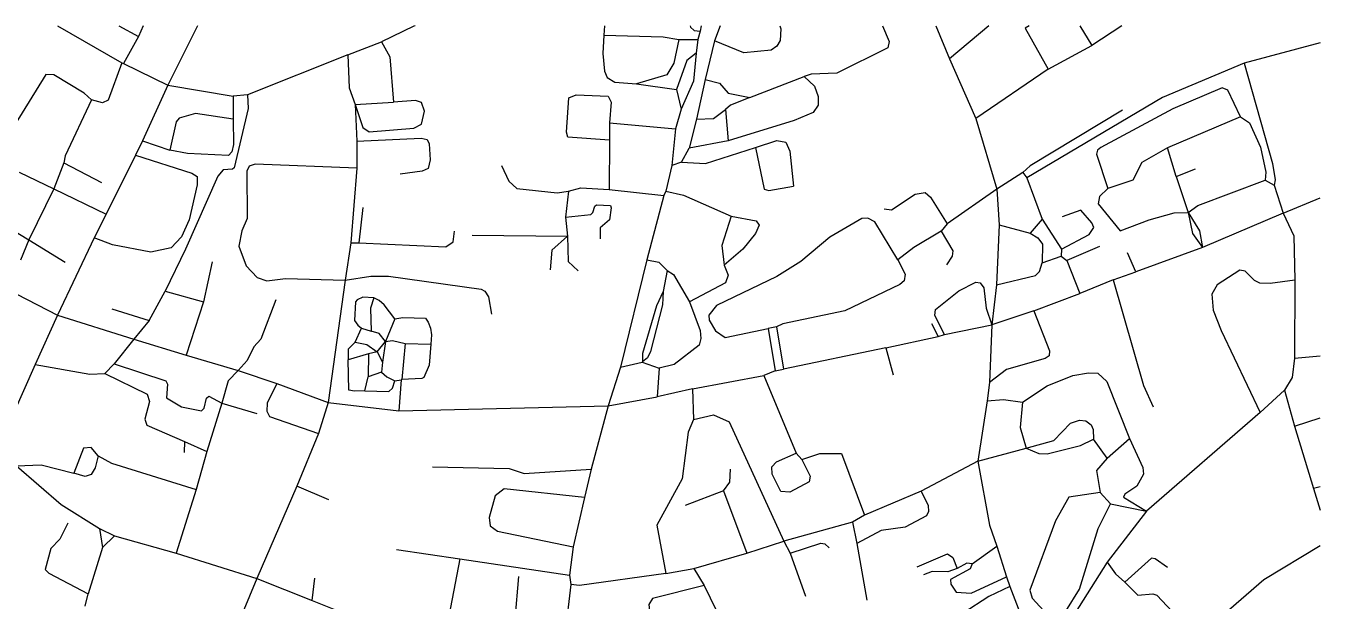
# Model space of a CAD drawing. Header units: inches. Extents: x 13511338 to 13518818, y 3653594 to 3658094.
# Drawn here: x 13517015 to 13518818, y 3657291 to 3658094 of the extents above; entities that cross this region are included whole.
import ezdxf

# ---------------------------------------------------------------- set-up
doc = ezdxf.new("R2010")
doc.units = ezdxf.units.IN
doc.header["$MEASUREMENT"] = 0

msp = doc.modelspace()

# ---------------------------------------------------------------- linework, layer by layer
for points in [[(13517059.3, 3658093.7), (13517148.7, 3658042.1)], [(13517144.8, 3658093.7), (13517172.2, 3658079.1)], [(13517178.7, 3658093.7), (13517172.2, 3658079.1)], [(13517254.4, 3658093.7), (13517213.1, 3658011.1)], [(13517555.7, 3658093.1), (13517510.7, 3658071.6)], [(13517555.5, 3658093.7), (13517555.7, 3658093.1)], [(13517557.4, 3658093.7), (13517555.7, 3658093.1)], [(13517821.4, 3658093.7), (13517820.4, 3658080.6)], [(13517940.7, 3658093.7), (13517941, 3658092.1), (13517946.3, 3658087.4), (13517954.7, 3658086.1)], [(13517954.7, 3658086.1), (13517951.2, 3658074.6)], [(13517956.1, 3658093.7), (13517954.7, 3658086.1)], [(13517982.5, 3658093.7), (13517974.5, 3658072.8)], [(13518065.3, 3658093.7), (13518066.9, 3658089.6), (13518065.9, 3658073.3), (13518061.2, 3658065.2), (13518053.2, 3658060), (13518015.2, 3658055.9), (13517974.5, 3658072.8)], [(13518208.4, 3658093.7), (13518218, 3658071.9), (13518215.9, 3658063), (13518145, 3658027.6), (13518109.3, 3658026.5), (13518099.5, 3658022.9)], [(13518282.9, 3658093.7), (13518301.7, 3658047.6)], [(13518356.7, 3658093.7), (13518301.7, 3658047.6)], [(13518412.6, 3658093.7), (13518407.3, 3658090.4), (13518439.4, 3658033.5)], [(13518483.4, 3658093.7), (13518500.1, 3658066.4)], [(13518541.8, 3658093.7), (13518500.1, 3658066.4)], [(13517172.2, 3658079.1), (13517151.2, 3658041.1)], [(13517463.9, 3658053.3), (13517510.7, 3658071.6)], [(13517510.7, 3658071.6), (13517522.4, 3658050.3), (13517527.4, 3657987.2)], [(13517820.4, 3658080.6), (13517818.9, 3658055), (13517821.3, 3658030.7), (13517825, 3658021.6), (13517835.8, 3658015.3), (13517866, 3658012.9)], [(13517820.4, 3658080.6), (13517903, 3658078.5), (13517924.7, 3658074.6)], [(13517924.7, 3658074.6), (13517917.9, 3658041.7), (13517908.1, 3658025.4), (13517866, 3658012.9)], [(13517924.7, 3658074.6), (13517951.2, 3658074.6)], [(13517951.2, 3658074.6), (13517948.7, 3658055.6)], [(13517974.5, 3658072.8), (13517961.6, 3658018.7)], [(13518818.1, 3658069.9), (13518712.3, 3658041.5)], [(13517463.9, 3658053.3), (13517323.7, 3657997.6)], [(13517463.9, 3658053.3), (13517465.6, 3658007.2), (13517473.9, 3657983.9)], [(13517948.7, 3658055.6), (13517935.9, 3658045.4), (13517921.7, 3658005.1)], [(13517948.7, 3658055.6), (13517945, 3658016.8), (13517928.2, 3657977.6)], [(13518439.4, 3658033.5), (13518500.1, 3658066.4)], [(13517148.7, 3658042.1), (13517130, 3657990.2), (13517122, 3657986.6), (13517106.4, 3657990.6)], [(13517148.7, 3658042.1), (13517151.2, 3658041.1)], [(13517151.2, 3658041.1), (13517213.1, 3658011.1)], [(13518301.7, 3658047.6), (13518338.3, 3657964.6)], [(13518439.4, 3658033.5), (13518338.3, 3657964.6)], [(13518712.3, 3658041.5), (13518598.8, 3657993.9), (13518409.7, 3657881.6)], [(13518712.3, 3658041.5), (13518752, 3657901.6), (13518755.4, 3657879), (13518754.2, 3657871.6)], [(13517106.4, 3657990.6), (13517096.5, 3657999.8), (13517054.2, 3658025.6), (13517043.1, 3658025.8), (13516990.7, 3657940.7), (13516988.7, 3657925.6)], [(13517866, 3658012.9), (13517921.7, 3658005.1)], [(13517961.6, 3658018.7), (13517949.5, 3657963.5)], [(13517961.6, 3658018.7), (13517981.6, 3658013.9), (13517993.6, 3657999.8), (13518023.5, 3657993.9)], [(13518099.5, 3658022.9), (13518113.6, 3658009.6), (13518118.8, 3657995.4), (13518118.8, 3657983.1), (13518112, 3657972.9), (13518085.6, 3657961.8), (13517993.3, 3657933.3)], [(13518023.5, 3657993.9), (13518099.5, 3658022.9)], [(13517213.1, 3658011.1), (13517177.7, 3657933.6)], [(13517323.7, 3657997.6), (13517324.7, 3657978.5), (13517305.5, 3657895.9), (13517303, 3657893.7), (13517289.9, 3657892.7), (13517282.5, 3657883.9), (13517237.6, 3657782.2), (13517209.2, 3657723.5)], [(13517213.1, 3658011.1), (13517303.7, 3657995.6)], [(13517323.7, 3657997.6), (13517303.7, 3657995.6)], [(13517303.7, 3657995.6), (13517303.7, 3657963.6)], [(13517828, 3657934.5), (13517770.1, 3657938.3), (13517768.1, 3657945.6), (13517771.5, 3657993.2), (13517781.6, 3657997.3), (13517826.3, 3657995.7), (13517830.4, 3657987.3), (13517828.2, 3657958.6)], [(13517921.7, 3658005.1), (13517928.2, 3657977.6)], [(13518707.3, 3657967), (13518689.7, 3658004), (13518681.6, 3658007.1), (13518612.8, 3657977.8), (13518512.7, 3657924.1), (13518507.8, 3657920.3), (13518506.7, 3657914.6), (13518522.5, 3657866.8)], [(13517106.4, 3657990.6), (13517069.7, 3657912.6), (13517068.2, 3657902.5)], [(13517473.9, 3657983.9), (13517484.8, 3657951.9), (13517493.2, 3657945.8), (13517555.5, 3657950.9), (13517566.1, 3657956.6), (13517570.6, 3657974.6), (13517566.5, 3657986.9), (13517557.9, 3657989.7), (13517527.4, 3657987.2)], [(13517473.9, 3657983.9), (13517527.4, 3657987.2)], [(13517473.9, 3657983.9), (13517476.1, 3657933)], [(13517928.2, 3657977.6), (13517920.2, 3657950.1)], [(13517949.5, 3657963.5), (13517973.3, 3657964.4), (13517990, 3657977)], [(13518023.5, 3657993.9), (13517996.8, 3657982.9), (13517990, 3657977)], [(13517990, 3657977), (13517993.3, 3657933.3)], [(13517303.7, 3657963.6), (13517251.4, 3657971.3), (13517228.8, 3657965.2), (13517224.6, 3657960.1), (13517215.5, 3657920.3)], [(13517303.7, 3657963.6), (13517304.4, 3657928.2), (13517302, 3657918.2), (13517297.2, 3657913.1), (13517240.3, 3657915.8), (13517215.5, 3657920.3)], [(13517828.2, 3657958.6), (13517828, 3657934.5)], [(13517828.2, 3657958.6), (13517920.2, 3657950.1)], [(13517949.5, 3657963.5), (13517939.2, 3657923.1)], [(13518338.3, 3657964.6), (13518368, 3657866)], [(13518542.7, 3657976.1), (13518414, 3657898.4), (13518404.2, 3657889.1)], [(13518707.3, 3657967), (13518605.4, 3657923.7)], [(13518707.3, 3657967), (13518719.6, 3657958.6), (13518734.9, 3657924.5), (13518742.3, 3657889.5), (13518741.7, 3657878.6)], [(13517920.2, 3657950.1), (13517915.2, 3657899.1)], [(13517177.7, 3657933.6), (13517167.7, 3657913.6)], [(13517177.7, 3657933.6), (13517215.5, 3657920.3)], [(13517476.1, 3657933), (13517565.9, 3657936.9), (13517574.2, 3657935.1), (13517577.1, 3657929.4), (13517578.6, 3657907.1), (13517575.6, 3657894.8), (13517567.2, 3657890.9), (13517536.7, 3657887.1)], [(13517476.1, 3657933), (13517476.4, 3657895.3)], [(13517828, 3657934.5), (13517827.6, 3657865.6)], [(13517928.7, 3657903.6), (13517961.9, 3657901.8), (13518031.6, 3657924.2)], [(13517928.7, 3657903.6), (13517939.2, 3657923.1)], [(13517993.3, 3657933.3), (13517939.2, 3657923.1)], [(13518031.6, 3657924.2), (13518061.1, 3657933.7), (13518073.7, 3657931.7), (13518079.5, 3657919), (13518084.4, 3657870.2)], [(13518031.6, 3657924.2), (13518043.5, 3657866.1), (13518050.3, 3657864.3), (13518084.4, 3657870.2)], [(13518605.4, 3657923.7), (13518569.6, 3657903.2), (13518557.4, 3657878.4), (13518522.5, 3657866.8)], [(13518617.5, 3657883.7), (13518605.4, 3657923.7)], [(13517167.7, 3657913.6), (13517246.3, 3657888.5), (13517253.7, 3657883.7), (13517253.7, 3657872.2), (13517242.5, 3657823), (13517232, 3657799.7), (13517217.6, 3657784.3), (13517189.1, 3657778.3), (13517135.8, 3657788.4), (13517110.5, 3657798)], [(13517167.7, 3657913.6), (13517126.9, 3657831.2)], [(13517005.7, 3657889.6), (13517054, 3657866.6)], [(13517068.2, 3657902.5), (13517054, 3657866.6)], [(13517068.2, 3657902.5), (13517120.7, 3657875.1)], [(13517476.4, 3657895.3), (13517334.5, 3657900.8), (13517326.3, 3657898.2), (13517322.9, 3657891), (13517323.6, 3657825), (13517315.9, 3657807.7), (13517312, 3657786.3), (13517321.9, 3657758.9), (13517337.2, 3657742.9), (13517350.6, 3657738), (13517376.9, 3657741.3), (13517460, 3657738.9)], [(13517476.4, 3657895.3), (13517467.7, 3657791.1)], [(13517677.7, 3657899.1), (13517688.1, 3657877.1), (13517699.3, 3657866.8), (13517755.2, 3657860.8), (13517770.9, 3657863)], [(13517915.2, 3657899.1), (13517906.7, 3657863.1)], [(13517928.7, 3657903.6), (13517915.2, 3657899.1)], [(13518404.2, 3657889.1), (13518368, 3657866)], [(13518404.2, 3657889.1), (13518409.7, 3657881.6)], [(13518617.5, 3657883.7), (13518644.7, 3657894.4)], [(13518409.7, 3657881.6), (13518431, 3657823.9)], [(13518617.5, 3657883.7), (13518634.2, 3657833.3)], [(13518634.2, 3657833.3), (13518647.8, 3657843), (13518741.7, 3657878.6)], [(13518741.7, 3657878.6), (13518754.2, 3657871.6)], [(13518754.2, 3657871.6), (13518766.8, 3657832.7)], [(13517054, 3657866.6), (13517019.4, 3657795.2)], [(13517054, 3657866.6), (13517126.9, 3657831.2)], [(13517770.9, 3657863), (13517767.1, 3657826.7)], [(13517770.9, 3657863), (13517788.1, 3657867.6), (13517827.6, 3657865.6)], [(13517827.6, 3657865.6), (13517903.7, 3657857.1)], [(13517903.7, 3657857.1), (13517880.2, 3657767.6)], [(13517906.7, 3657863.1), (13517903.7, 3657857.1)], [(13517906.7, 3657863.1), (13517931.1, 3657857.6), (13517997.5, 3657828.5)], [(13518210.7, 3657838.6), (13518221.2, 3657837.2), (13518254.2, 3657859), (13518268, 3657861.3), (13518275.5, 3657855), (13518298.7, 3657817.6)], [(13518368, 3657866), (13518298.7, 3657817.6)], [(13518368, 3657866), (13518371, 3657816.4)], [(13518522.5, 3657866.8), (13518510.9, 3657855.7), (13518508.8, 3657845.7), (13518539.4, 3657808), (13518579.8, 3657823.4), (13518614.7, 3657832.9), (13518634.2, 3657833.3)], [(13518766.8, 3657832.7), (13518818.1, 3657854)], [(13517484.7, 3657840.6), (13517479.2, 3657791.1)], [(13517767.1, 3657826.7), (13517802, 3657830.5), (13517804.8, 3657833.4), (13517807.8, 3657842.4), (13517810, 3657844), (13517829.6, 3657843.3), (13517830.7, 3657839.8), (13517828.2, 3657823.1), (13517815, 3657812), (13517815.2, 3657796.6)], [(13518457.7, 3657782.1), (13518496.6, 3657802.7), (13518502.8, 3657812.6), (13518500, 3657819), (13518485, 3657836.9), (13518458.7, 3657827.6)], [(13518634.2, 3657833.3), (13518640.3, 3657804.2), (13518654.2, 3657784.4)], [(13518634.2, 3657833.3), (13518649.9, 3657808), (13518654.2, 3657784.4)], [(13518766.8, 3657832.7), (13518654.2, 3657784.4)], [(13518766.8, 3657832.7), (13518781.5, 3657800.8), (13518782.9, 3657739.1)], [(13516977.7, 3657820.6), (13517019.4, 3657795.2)], [(13517126.9, 3657831.2), (13517110.5, 3657798)], [(13517767.1, 3657826.7), (13517769.7, 3657800.3)], [(13518229.7, 3657767.5), (13518197.9, 3657820.4), (13518188.3, 3657825.6), (13518179.7, 3657825), (13518135.3, 3657798.8), (13518094.6, 3657765.3), (13518061.1, 3657744.3), (13517977.4, 3657703.7), (13517966.6, 3657690), (13517967, 3657683.2), (13517975.7, 3657668.2), (13517989.2, 3657659.1), (13518049.2, 3657671.6)], [(13517997.5, 3657828.5), (13517984.6, 3657787.5), (13517988, 3657760)], [(13517997.5, 3657828.5), (13518032.6, 3657821.7), (13518036.8, 3657815.7), (13518031.5, 3657804.2), (13518014, 3657782.2), (13517988, 3657760)], [(13518298.7, 3657817.6), (13518290.2, 3657807.6)], [(13518371, 3657816.4), (13518367.1, 3657732.5)], [(13518371, 3657816.4), (13518414, 3657804.4)], [(13518431, 3657823.9), (13518414, 3657804.4)], [(13518431, 3657823.9), (13518457.7, 3657782.1)], [(13517110.5, 3657798), (13517059.3, 3657690.3)], [(13517479.2, 3657791.1), (13517600.1, 3657785.7), (13517610.2, 3657792.6), (13517612.2, 3657807.6)], [(13517636.7, 3657801.6), (13517769.7, 3657800.3)], [(13517769.7, 3657800.3), (13517747.9, 3657781), (13517745.7, 3657753.6)], [(13517769.7, 3657800.3), (13517770.6, 3657765.3), (13517784.7, 3657752.1)], [(13518290.2, 3657807.6), (13518252.2, 3657784.5), (13518229.7, 3657767.5)], [(13518290.2, 3657807.6), (13518306.3, 3657780), (13518305.4, 3657772.7), (13518297.7, 3657760.6)], [(13518414, 3657804.4), (13518425.1, 3657798.2), (13518431.2, 3657789.2), (13518430.8, 3657763.2)], [(13517019.4, 3657795.2), (13517007.5, 3657766.8)], [(13517019.4, 3657795.2), (13517069.7, 3657764.1)], [(13517467.7, 3657791.1), (13517460, 3657738.9)], [(13517467.7, 3657791.1), (13517479.2, 3657791.1)], [(13518457.7, 3657782.1), (13518457.2, 3657772.6)], [(13518510.7, 3657786.1), (13518465.2, 3657766.6)], [(13518654.2, 3657784.4), (13518561.3, 3657750.6)], [(13517274.7, 3657764.6), (13517262.5, 3657708.7)], [(13517880.2, 3657767.6), (13517843.7, 3657617.6)], [(13517880.2, 3657767.6), (13517896.8, 3657764.2), (13517908.7, 3657752.6)], [(13517988, 3657760), (13517993.4, 3657746.2), (13517989.8, 3657735.4), (13517939.8, 3657708.9)], [(13518229.7, 3657767.5), (13518239.9, 3657747.4), (13518238.5, 3657738.2), (13518232.7, 3657733), (13518156, 3657696.4), (13518069.5, 3657678.2), (13518060.7, 3657674.1)], [(13518367.1, 3657732.5), (13518421.6, 3657745.5), (13518427.3, 3657751.1), (13518430.8, 3657763.2)], [(13518430.8, 3657763.2), (13518457.2, 3657772.6)], [(13518457.2, 3657772.6), (13518465.2, 3657766.6)], [(13518465.2, 3657766.6), (13518483.2, 3657720.4)], [(13518561.3, 3657750.6), (13518549.7, 3657777.1)], [(13517460, 3657738.9), (13517495.8, 3657744.4), (13517520.1, 3657744.5), (13517649.2, 3657726.5), (13517654.7, 3657723.5), (13517659.6, 3657715.6), (13517663.7, 3657691.6)], [(13517908.7, 3657752.6), (13517903.1, 3657723.1)], [(13517908.7, 3657752.6), (13517917.3, 3657747.1), (13517939.8, 3657708.9)], [(13518529.7, 3657739.7), (13518561.3, 3657750.6)], [(13518782.9, 3657739.1), (13518748.7, 3657734.3), (13518734.3, 3657734.9), (13518726.7, 3657738.6), (13518713.5, 3657751.7), (13518706.3, 3657753.2), (13518674.7, 3657732.6), (13518667.4, 3657719.6), (13518669.2, 3657697.1), (13518680.3, 3657668.7), (13518734.6, 3657554.4)], [(13516988, 3657727.1), (13517059.3, 3657690.3)], [(13517460, 3657738.9), (13517436.2, 3657568.5)], [(13518294.7, 3657663.1), (13518281.5, 3657689.9), (13518282.3, 3657698.2), (13518315, 3657724.4), (13518338.6, 3657736.2), (13518344.5, 3657735.2), (13518349.8, 3657728.5), (13518353, 3657699.8), (13518360.8, 3657676.9)], [(13518367.1, 3657732.5), (13518360.8, 3657676.9)], [(13518529.7, 3657739.7), (13518483.2, 3657720.4)], [(13518529.7, 3657739.7), (13518572.2, 3657592.1), (13518585.7, 3657562.6)], [(13518782.9, 3657739.1), (13518782.5, 3657630.2)], [(13517187, 3657682.6), (13517209.2, 3657723.5)], [(13517209.2, 3657723.5), (13517262.5, 3657708.7)], [(13517262.5, 3657708.7), (13517238.6, 3657634.3)], [(13517363.2, 3657711.6), (13517342.4, 3657656.6), (13517332.9, 3657646), (13517323.5, 3657627.1), (13517310.9, 3657612.9)], [(13517499.8, 3657714.6), (13517484.6, 3657715.2), (13517476.8, 3657711.5), (13517474.4, 3657708.9), (13517473, 3657682.8), (13517477.4, 3657676.3), (13517482.5, 3657672.1)], [(13517499.8, 3657714.6), (13517495.2, 3657699.8), (13517496.2, 3657668)], [(13517529.1, 3657685), (13517514.4, 3657704.7), (13517507.5, 3657710.9), (13517499.8, 3657714.6)], [(13517903.1, 3657723.1), (13517902, 3657704.7), (13517885.3, 3657639.6), (13517881.1, 3657630.7), (13517874.2, 3657625.1)], [(13517903.1, 3657723.1), (13517893.6, 3657703.4), (13517874.3, 3657636.6), (13517874.2, 3657625.1)], [(13517939.8, 3657708.9), (13517954.6, 3657668.7), (13517955.6, 3657657.6), (13517953, 3657648.2), (13517918.5, 3657621.5), (13517897.2, 3657616.5)], [(13518419.1, 3657696.5), (13518483.2, 3657720.4)], [(13517059.3, 3657690.3), (13517028.2, 3657621.4)], [(13517059.3, 3657690.3), (13517165.7, 3657656.6)], [(13517134.7, 3657699.1), (13517187, 3657682.6)], [(13518419.1, 3657696.5), (13518441, 3657640.6), (13518440.5, 3657633.3), (13518435.1, 3657629.6), (13518381.2, 3657614.6), (13518357.7, 3657596.3)], [(13518419.1, 3657696.5), (13518360.8, 3657676.9)], [(13517187, 3657682.6), (13517165.7, 3657656.6)], [(13517473.8, 3657652.7), (13517482.5, 3657672.1)], [(13517482.5, 3657672.1), (13517496.2, 3657668)], [(13517529.1, 3657685), (13517516.1, 3657653.7)], [(13517529.1, 3657685), (13517540.1, 3657687.1), (13517571.7, 3657685.9), (13517575.6, 3657680.6), (13517579, 3657672.1), (13517580.1, 3657663), (13517579.5, 3657649.8)], [(13518060.7, 3657674.1), (13518049.2, 3657671.6)], [(13518049.2, 3657671.6), (13518059.2, 3657612.6)], [(13518060.7, 3657674.1), (13518070.7, 3657615.1)], [(13518276.7, 3657678.6), (13518286.2, 3657660.6)], [(13518294.7, 3657663.1), (13518360.8, 3657676.9)], [(13518360.8, 3657676.9), (13518357.7, 3657596.3)], [(13517165.7, 3657656.6), (13517138.1, 3657622.2)], [(13517165.7, 3657656.6), (13517238.6, 3657634.3)], [(13517473.8, 3657652.7), (13517464.2, 3657642.6), (13517464.1, 3657627.9)], [(13517473.8, 3657652.7), (13517490.2, 3657649.1), (13517504.6, 3657639.2)], [(13517516.1, 3657653.7), (13517507.2, 3657664.6), (13517496.2, 3657668)], [(13517504.6, 3657639.2), (13517516.1, 3657653.7)], [(13517516.1, 3657653.7), (13517512, 3657624.5)], [(13517516.1, 3657653.7), (13517526, 3657654.8), (13517543.7, 3657650.6)], [(13518213.1, 3657644.5), (13518286.2, 3657660.6)], [(13518286.2, 3657660.6), (13518294.7, 3657663.1)], [(13517238.6, 3657634.3), (13517310.9, 3657612.9)], [(13517492.4, 3657636.1), (13517464.1, 3657627.9)], [(13517492.4, 3657636.1), (13517492, 3657604)], [(13517504.6, 3657639.2), (13517492.4, 3657636.1)], [(13517504.6, 3657639.2), (13517512, 3657624.5)], [(13517543.7, 3657650.6), (13517538.7, 3657600.6)], [(13517579.5, 3657649.8), (13517576.9, 3657620.7), (13517569.6, 3657603.3), (13517566.6, 3657602.1), (13517538.7, 3657600.6)], [(13517543.7, 3657650.6), (13517579.5, 3657649.8)], [(13518213.1, 3657644.5), (13518070.7, 3657615.1)], [(13518213.1, 3657644.5), (13518223.4, 3657606.9)], [(13517028.2, 3657621.4), (13516997.3, 3657552)], [(13517028.2, 3657621.4), (13517104.3, 3657608), (13517125.2, 3657608.7)], [(13517125.2, 3657608.7), (13517138.1, 3657622.2)], [(13517138.1, 3657622.2), (13517210, 3657598.6), (13517212.6, 3657594.2), (13517211.2, 3657574.9), (13517231.8, 3657562.5), (13517260, 3657557), (13517263.4, 3657560.5), (13517266.6, 3657574.3), (13517270.2, 3657577.1), (13517288.2, 3657567.6)], [(13517487.2, 3657584.8), (13517472.9, 3657584.2), (13517465.1, 3657585.7), (13517464.1, 3657627.9)], [(13517512, 3657624.5), (13517510.7, 3657610.7)], [(13517843.7, 3657617.6), (13517826.4, 3657563.6)], [(13517843.7, 3657617.6), (13517873.7, 3657624.6)], [(13517874.2, 3657625.1), (13517873.7, 3657624.6)], [(13517873.7, 3657624.6), (13517897.2, 3657616.5)], [(13517897.2, 3657616.5), (13517894.6, 3657576.5)], [(13518782.5, 3657630.2), (13518779.2, 3657603.3), (13518768.4, 3657585.7)], [(13518782.5, 3657630.2), (13518818.1, 3657633.3)], [(13517125.2, 3657608.7), (13517184.3, 3657579.9), (13517187.4, 3657569.6), (13517181.1, 3657545.1), (13517183.6, 3657536.9), (13517236.1, 3657514.2)], [(13517310.9, 3657612.9), (13517296.8, 3657598.5), (13517288.2, 3657567.6)], [(13517310.9, 3657612.9), (13517364.6, 3657594.8)], [(13517487.2, 3657584.8), (13517492, 3657604)], [(13517487.2, 3657584.8), (13517521, 3657583.7), (13517525.8, 3657588.3), (13517529.2, 3657598.6)], [(13517510.7, 3657610.7), (13517492, 3657604)], [(13517510.7, 3657610.7), (13517517.8, 3657604.4), (13517529.2, 3657598.6)], [(13517529.2, 3657598.6), (13517538.2, 3657600.1)], [(13517538.2, 3657600.1), (13517534.5, 3657556.8)], [(13517538.7, 3657600.6), (13517538.2, 3657600.1)], [(13517943.8, 3657587.3), (13518043.2, 3657606.1)], [(13518059.2, 3657612.6), (13518043.2, 3657606.1)], [(13518043.2, 3657606.1), (13518088.2, 3657497.6)], [(13518059.2, 3657612.6), (13518070.7, 3657615.1)], [(13518403.5, 3657569), (13518437.8, 3657591.7), (13518473.7, 3657606), (13518495.7, 3657610), (13518508.6, 3657609.5), (13518520.9, 3657597.5), (13518552.4, 3657518.2)], [(13517364.6, 3657594.8), (13517351.2, 3657567.5), (13517350.9, 3657556.4), (13517354.5, 3657549), (13517422.6, 3657525.3)], [(13517364.6, 3657594.8), (13517436.2, 3657568.5)], [(13517943.8, 3657587.3), (13517894.6, 3657576.5)], [(13517943.8, 3657587.3), (13517945.1, 3657544.6)], [(13518357.7, 3657596.3), (13518354.1, 3657570.9)], [(13518768.4, 3657585.7), (13518734.6, 3657554.4)], [(13518768.4, 3657585.7), (13518782.5, 3657535.5)], [(13517288.2, 3657567.6), (13517267.4, 3657500.2)], [(13517288.2, 3657567.6), (13517336.7, 3657553.1)], [(13517436.2, 3657568.5), (13517422.6, 3657525.3)], [(13517436.2, 3657568.5), (13517534.5, 3657556.8)], [(13517534.5, 3657556.8), (13517826.4, 3657563.6)], [(13517826.4, 3657563.6), (13517802.7, 3657475.5)], [(13517826.4, 3657563.6), (13517894.6, 3657576.5)], [(13518354.1, 3657570.9), (13518341.1, 3657486.8)], [(13518354.1, 3657570.9), (13518376.9, 3657572.6), (13518403.5, 3657569)], [(13518403.5, 3657569), (13518400.4, 3657533.7), (13518408.6, 3657504.6)], [(13517945.1, 3657544.6), (13517937.9, 3657527.2), (13517929.3, 3657461.8), (13517894.3, 3657397.5), (13517906.5, 3657330.1)], [(13517945.1, 3657544.6), (13517973.1, 3657551), (13517994.7, 3657541.4), (13518071.2, 3657375.1)], [(13518408.6, 3657504.6), (13518447.2, 3657515.5), (13518470.5, 3657539.7), (13518483.1, 3657543.8), (13518491.6, 3657542.8), (13518499.2, 3657537.1), (13518502.2, 3657530.6), (13518502.4, 3657517.5)], [(13518734.6, 3657554.4), (13518576.4, 3657416.8)], [(13518782.5, 3657535.5), (13518818.1, 3657547)], [(13518782.5, 3657535.5), (13518808.8, 3657448.3)], [(13517236.1, 3657514.2), (13517235.7, 3657498.6)], [(13517236.1, 3657514.2), (13517267.4, 3657500.2)], [(13517422.6, 3657525.3), (13517392.7, 3657451.7)], [(13518408.6, 3657504.6), (13518426.1, 3657497.5), (13518438.1, 3657496.8), (13518484.5, 3657508.5), (13518502.4, 3657517.5)], [(13518521.3, 3657490.8), (13518502.4, 3657517.5)], [(13518521.3, 3657490.8), (13518552.4, 3657518.2)], [(13518552.4, 3657518.2), (13518571, 3657477.6), (13518572.1, 3657468.6), (13518562.9, 3657451.8), (13518546.3, 3657440.4), (13518544.3, 3657436.2), (13518576.4, 3657416.8)], [(13517115.9, 3657494), (13517106.1, 3657505.8), (13517095.4, 3657504.9), (13517082.1, 3657470)], [(13517115.9, 3657494), (13517111.7, 3657477.1), (13517106.1, 3657467.8), (13517097.8, 3657465.1), (13517082.1, 3657470)], [(13517115.9, 3657494), (13517134.6, 3657484), (13517252.2, 3657447.2)], [(13517267.4, 3657500.2), (13517252.2, 3657447.2)], [(13518096.2, 3657489.1), (13518107.6, 3657465.5), (13518106.5, 3657457.7), (13518079.5, 3657443.4), (13518066.8, 3657444.2), (13518054.7, 3657468.6), (13518054.5, 3657478.6), (13518060.8, 3657485.5), (13518088.2, 3657497.6)], [(13518088.2, 3657497.6), (13518096.2, 3657489.1)], [(13518096.2, 3657489.1), (13518121.3, 3657497.3), (13518151.6, 3657497.4), (13518183.2, 3657411.1)], [(13518341.1, 3657486.8), (13518408.6, 3657504.6)], [(13518521.3, 3657490.8), (13518506.5, 3657473.7), (13518511.9, 3657443.1)], [(13517002, 3657479.9), (13517036.5, 3657481.4), (13517082.1, 3657470)], [(13517002, 3657479.9), (13517064.4, 3657426), (13517117.7, 3657392.6)], [(13517581.7, 3657478.6), (13517688.3, 3657476.6), (13517709.5, 3657469.2), (13517802.7, 3657475.5)], [(13517802.7, 3657475.5), (13517793.2, 3657435.7)], [(13517987.1, 3657445.1), (13517996, 3657457.1), (13517996.7, 3657475.6)], [(13518341.1, 3657486.8), (13518262.4, 3657444.9)], [(13518341.1, 3657486.8), (13518357.6, 3657397.3), (13518367.8, 3657368)], [(13517252.2, 3657447.2), (13517224.5, 3657358.3)], [(13517392.7, 3657451.7), (13517336.8, 3657323)], [(13517437.3, 3657432.5), (13517392.7, 3657451.7)], [(13517793.2, 3657435.7), (13517681.4, 3657448.1), (13517668.8, 3657438.1), (13517660.5, 3657408.2), (13517662, 3657396.6), (13517672.3, 3657388.8), (13517777.7, 3657367.1)], [(13517793.2, 3657435.7), (13517777.7, 3657367.1)], [(13517987.1, 3657445.1), (13517933.7, 3657424.6)], [(13517987.1, 3657445.1), (13518019.6, 3657358.3)], [(13518262.4, 3657444.9), (13518272.1, 3657424.6), (13518272.8, 3657416.3), (13518269.8, 3657410.5), (13518240.1, 3657394.4), (13518206.8, 3657389.8), (13518172.6, 3657371.9)], [(13518262.4, 3657444.9), (13518183.2, 3657411.1)], [(13518511.9, 3657443.1), (13518468, 3657436.6), (13518449.5, 3657403.5), (13518413.9, 3657306.6), (13518416.9, 3657295.5), (13518438.3, 3657272.2), (13518451, 3657271), (13518463.9, 3657277.5), (13518483, 3657308.2), (13518509.1, 3657392.7), (13518526.2, 3657427)], [(13518511.9, 3657443.1), (13518526.2, 3657427)], [(13518818.1, 3657451), (13518808.8, 3657448.3)], [(13518808.8, 3657448.3), (13518818.1, 3657418.1)], [(13518526.2, 3657427), (13518576.4, 3657416.8)], [(13517073.7, 3657400.1), (13517062.5, 3657377.7), (13517049.9, 3657365), (13517041.8, 3657335.6), (13517047.1, 3657330.4), (13517102, 3657301.6)], [(13518166.7, 3657401.6), (13518071.2, 3657375.1)], [(13518183.2, 3657411.1), (13518166.7, 3657401.6)], [(13518166.7, 3657401.6), (13518172.6, 3657371.9)], [(13518576.4, 3657416.8), (13518521.3, 3657345.6)], [(13517117.7, 3657392.6), (13517138.7, 3657382.6)], [(13517117.7, 3657392.6), (13517122.1, 3657366.1)], [(13517138.7, 3657382.6), (13517122.1, 3657366.1)], [(13517138.7, 3657382.6), (13517224.5, 3657358.3)], [(13517122.1, 3657366.1), (13517102, 3657301.6)], [(13517531.7, 3657363.6), (13517619.6, 3657350.5)], [(13517777.7, 3657367.1), (13517772.7, 3657327.6)], [(13518019.6, 3657358.3), (13518071.2, 3657375.1)], [(13518071.2, 3657375.1), (13518079.7, 3657358.1)], [(13518079.7, 3657358.1), (13518122.6, 3657372.2), (13518128.3, 3657371.2), (13518134.2, 3657365.6)], [(13518172.6, 3657371.9), (13518186.7, 3657292.6)], [(13518333.3, 3657343.3), (13518367.8, 3657368)], [(13518367.8, 3657368), (13518381.2, 3657325.1)], [(13518818.1, 3657368.5), (13518739.6, 3657321.2), (13518683.6, 3657272.5)], [(13517224.5, 3657358.3), (13517336.8, 3657323)], [(13517619.6, 3657350.5), (13517600.2, 3657248.6)], [(13517619.6, 3657350.5), (13517772.7, 3657327.6)], [(13517945.7, 3657336.8), (13518019.6, 3657358.3)], [(13518079.7, 3657358.1), (13518101.2, 3657298.1)], [(13518256.7, 3657339.1), (13518299.1, 3657357.2), (13518306.5, 3657352.4), (13518312.3, 3657337)], [(13518521.3, 3657345.6), (13518428.9, 3657199.1)], [(13518521.3, 3657345.6), (13518532.9, 3657329.5), (13518546.2, 3657317.7)], [(13518605.7, 3657338.1), (13518588.4, 3657350.4), (13518583.2, 3657351.2), (13518546.2, 3657317.7)], [(13517772.7, 3657327.6), (13517774.2, 3657314.6)], [(13517906.5, 3657330.1), (13517786.5, 3657313.2), (13517774.2, 3657314.6)], [(13517906.5, 3657330.1), (13517945.7, 3657336.8)], [(13517945.7, 3657336.8), (13517960.2, 3657313.1)], [(13518312.3, 3657337), (13518299.3, 3657332.1), (13518277.8, 3657332.9), (13518265.7, 3657328.1)], [(13518333.3, 3657343.3), (13518330.5, 3657336.3), (13518303.3, 3657321.6), (13518303.5, 3657315), (13518311, 3657304), (13518332.1, 3657302.4), (13518381.2, 3657325.1)], [(13518333.3, 3657343.3), (13518326.2, 3657344.3), (13518312.3, 3657337)], [(13517336.8, 3657323), (13517283.3, 3657194.2)], [(13517336.8, 3657323), (13517413.9, 3657292.1)], [(13517413.9, 3657292.1), (13517417.7, 3657323.6)], [(13517701.2, 3657325.6), (13517696.5, 3657266.4), (13517697.9, 3657257.2), (13517766.4, 3657247.8)], [(13517774.2, 3657314.6), (13517766.4, 3657247.8)], [(13517960.2, 3657313.1), (13517888.2, 3657295.1), (13517883.1, 3657286.7), (13517886.3, 3657256.7), (13517891.3, 3657251.8), (13517903.2, 3657250.3), (13517968.1, 3657255.8), (13517985.7, 3657260.8)], [(13517960.2, 3657313.1), (13517985.7, 3657260.8)], [(13518385.7, 3657311.6), (13518356.8, 3657297.8), (13518320.9, 3657274.8), (13518316.8, 3657268.1), (13518315.9, 3657252.8), (13518321.2, 3657235.6), (13518325.8, 3657229.5), (13518330.8, 3657227.7), (13518347.6, 3657229.3), (13518399.7, 3657246.6)], [(13518381.2, 3657325.1), (13518385.7, 3657311.6)], [(13518385.7, 3657311.6), (13518428.9, 3657199.1)], [(13518546.2, 3657317.7), (13518564.3, 3657299.6), (13518585, 3657301.5), (13518590.9, 3657299.7), (13518648.5, 3657237.9)], [(13517097.9, 3657284.5), (13517102, 3657301.6)], [(13517413.9, 3657292.1), (13517469.9, 3657270)]]:
    msp.add_lwpolyline(points)

doc.saveas('drawing.dxf')
